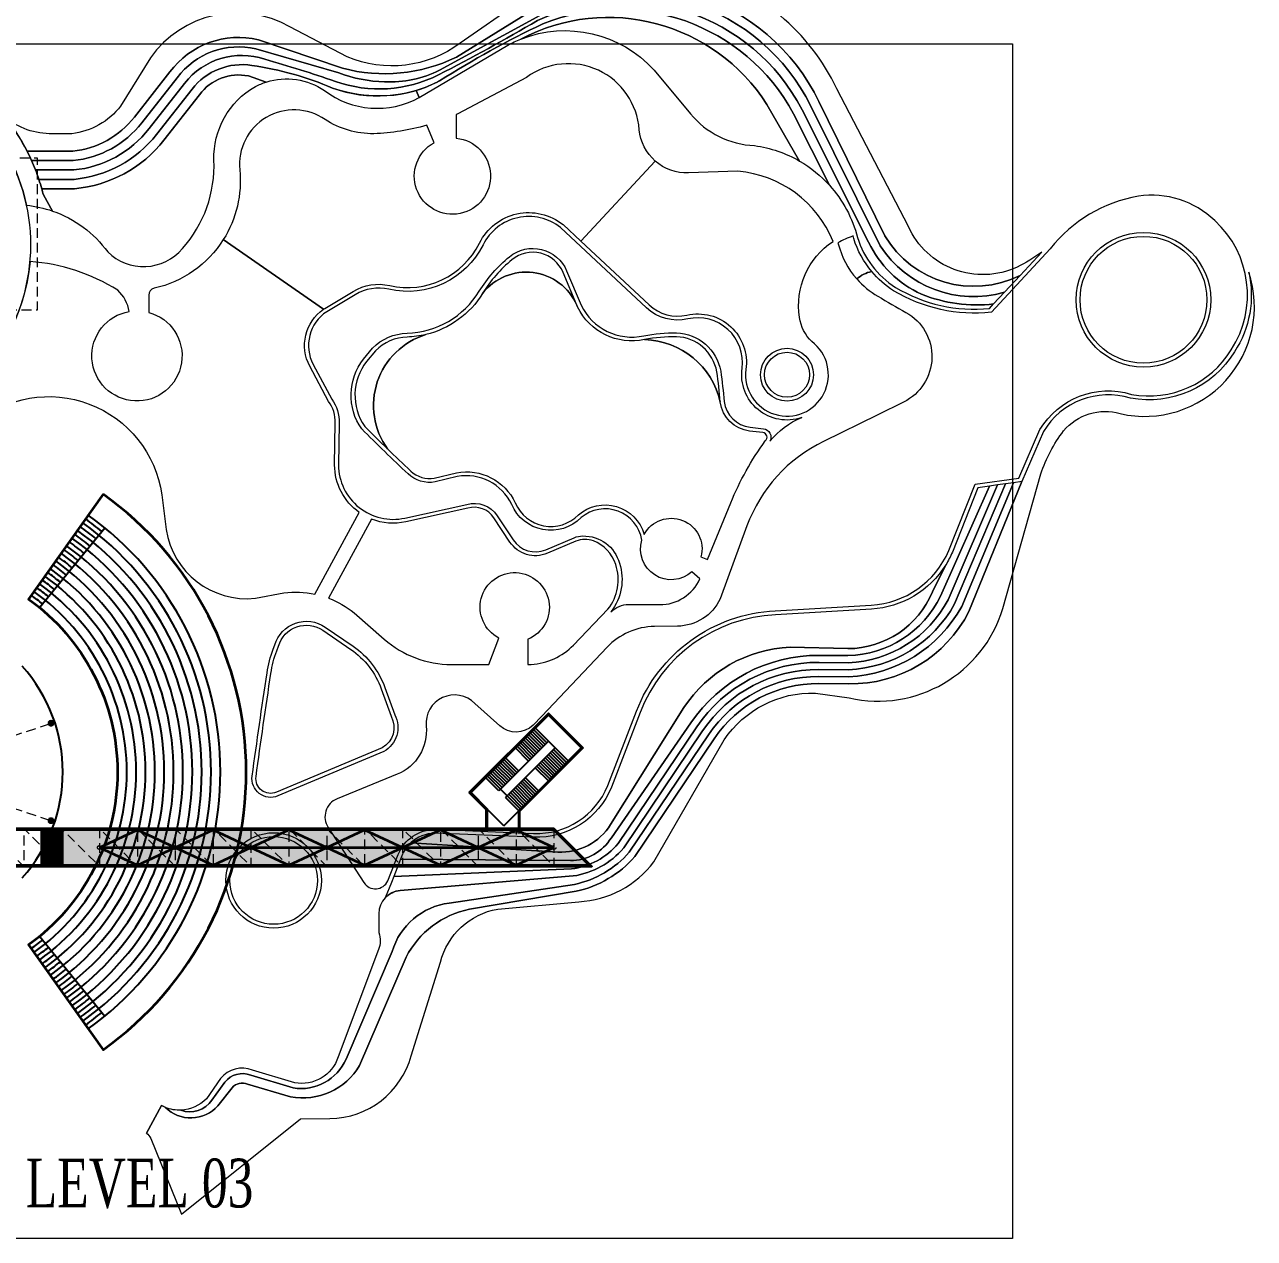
# Model space of a CAD drawing. Header units: inches. Extents: x -1373420 to 1275728, y -1279082 to 1370051.
# Drawn here: x -48233 to -41929, y 9470 to 15690 of the extents above; entities that cross this region are included whole.
import ezdxf

# ---------------------------------------------------------------- set-up
doc = ezdxf.new("R2010")
doc.units = ezdxf.units.IN
doc.header["$LTSCALE"] = 100
doc.header["$MEASUREMENT"] = 0
doc.linetypes.add('DASHED', pattern=[0.75, 0.5, -0.25])
for name, color, linetype, lineweight in [('beam', 40, 'Continuous', 15), ('Building', 250, 'Continuous', 60), ('centerline', 250, 'DASHED', 5), ('COLUMN', 1, 'Continuous', 40), ('WALL', 7, 'Continuous', 35)]:
    doc.layers.add(name, color=color, linetype=linetype, lineweight=lineweight)
doc.layers.add('HS', color=7, linetype='Continuous')
doc.layers.add('text', color=7, linetype='Continuous')
doc.styles.add('TNR', font='times.ttf', dxfattribs={"width": 0.7, "height": 10})

# ---------------------------------------------------------------- blocks, each defined once
blk = doc.blocks.new('A$Cd32af88c')
at = {"layer": 'HS'}
h = blk.add_hatch(color=256, dxfattribs=at)
h.dxf.hatch_style = 1
h.paths.add_polyline_path([(0, 10, 1), (20, 10, 1)])
at = {"layer": 'COLUMN'}
blk.add_circle((10, 10), 10, dxfattribs=at)
blk = doc.blocks.new('A$C284706ac')
at = {"layer": 'COLUMN', "lineweight": 60}
h = blk.add_hatch(color=256, dxfattribs=at)
h.dxf.hatch_style = 1
h.paths.add_polyline_path([(1018.4, 1036.7), (1048.4, 1036.7), (1048.4, 1081.7), (1018.4, 1081.7)])
h.paths.add_polyline_path([(378.4, 1036.7), (408.4, 1036.7), (408.4, 1081.7), (378.4, 1081.7)])
h.paths.add_polyline_path([(698.4, 1036.7), (728.4, 1036.7), (728.4, 1081.7), (698.4, 1081.7)])
h.paths.add_polyline_path([(58.4, 1036.7), (88.4, 1036.7), (88.4, 1081.7), (58.4, 1081.7)])
h.paths.add_polyline_path([(1018.4, 726.7), (1048.4, 726.7), (1048.4, 751.7), (1018.4, 751.7)])
h.paths.add_polyline_path([(58.4, 726.7), (88.4, 726.7), (88.4, 751.7), (58.4, 751.7)])
h.paths.add_polyline_path([(58.4, 406.7), (88.4, 406.7), (88.4, 431.7), (58.4, 431.7)])
h.paths.add_polyline_path([(1018.4, 406.7), (1048.4, 406.7), (1048.4, 431.7), (1018.4, 431.7)])
h.paths.add_polyline_path([(698.4, 121.7), (728.4, 121.7), (728.4, 76.7), (698.4, 76.7)])
h.paths.add_polyline_path([(1018.4, 121.7), (1048.4, 121.7), (1048.4, 76.7), (1018.4, 76.7)])
h.paths.add_polyline_path([(378.4, 121.7), (408.4, 121.7), (408.4, 76.7), (378.4, 76.7)])
h.paths.add_polyline_path([(58.4, 121.7), (88.4, 121.7), (88.4, 76.7), (58.4, 76.7)])
for p, q in [((58.4, 726.7), (88.4, 751.7)), ((1018.4, 751.7), (1048.4, 726.7))]:
    blk.add_line(p, q)
for p in [(-2.7, 739.2), (-2.7, 419.2)]:
    blk.add_point(p)
at = {"layer": 'beam', "lineweight": 25}
for p, q in [((58.4, 1061.7), (1048.4, 1061.7)), ((58.4, 1061.7), (58.4, 96.7)), ((88.4, 1036.7), (378.4, 1036.7)), ((88.4, 1036.7), (88.4, 751.7)), ((378.4, 1036.7), (378.4, 751.7)), ((408.4, 1036.7), (408.4, 751.7)), ((408.4, 1036.7), (698.4, 1036.7)), ((698.4, 1036.7), (698.4, 751.7)), ((728.4, 1036.7), (728.4, 751.7)), ((728.4, 1036.7), (1018.4, 1036.7)), ((1018.4, 1036.7), (1018.4, 751.7)), ((1048.4, 1061.7), (1048.4, 96.7)), ((88.4, 751.7), (378.4, 751.7)), ((88.4, 726.7), (378.4, 726.7)), ((88.4, 726.7), (88.4, 431.7)), ((378.4, 726.7), (378.4, 431.7)), ((408.4, 751.7), (698.4, 751.7)), ((408.4, 726.7), (408.4, 431.7)), ((408.4, 726.7), (698.4, 726.7)), ((698.4, 726.7), (698.4, 431.7)), ((728.4, 751.7), (1018.4, 751.7)), ((728.4, 726.7), (728.4, 431.7)), ((728.4, 726.7), (1018.4, 726.7)), ((1018.4, 726.7), (1018.4, 431.7)), ((88.4, 431.7), (378.4, 431.7)), ((88.4, 406.7), (378.4, 406.7)), ((88.4, 406.7), (88.4, 121.7)), ((378.4, 406.7), (378.4, 121.7)), ((408.4, 431.7), (698.4, 431.7)), ((408.4, 406.7), (408.4, 121.7)), ((408.4, 406.7), (698.4, 406.7)), ((698.4, 406.7), (698.4, 121.7)), ((728.4, 431.7), (1018.4, 431.7)), ((728.4, 406.7), (728.4, 121.7)), ((728.4, 406.7), (1018.4, 406.7)), ((1018.4, 406.7), (1018.4, 121.7)), ((58.4, 96.7), (1048.4, 96.7)), ((88.4, 121.7), (378.4, 121.7)), ((408.4, 121.7), (698.4, 121.7)), ((728.4, 121.7), (1018.4, 121.7))]:
    blk.add_line(p, q, dxfattribs=at)
for points in [[(58.4, 121.7), (58.4, 1036.7)], [(88.4, 1036.7), (88.4, 751.7)], [(378.4, 751.7), (378.4, 1036.7)], [(408.4, 1036.7), (408.4, 751.7)], [(698.4, 751.7), (698.4, 1036.7)], [(728.4, 1036.7), (728.4, 751.7)], [(1018.4, 751.7), (1018.4, 1036.7), (1048.4, 1036.7), (1048.4, 121.7)], [(88.4, 751.7), (378.4, 751.7)], [(88.4, 726.7), (88.4, 431.7)], [(378.4, 726.7), (88.4, 726.7)], [(378.4, 431.7), (378.4, 726.7)], [(408.4, 751.7), (698.4, 751.7)], [(408.4, 726.7), (408.4, 431.7)], [(698.4, 726.7), (408.4, 726.7)], [(698.4, 431.7), (698.4, 726.7)], [(728.4, 751.7), (1018.4, 751.7)], [(1018.4, 726.7), (728.4, 726.7)], [(728.4, 726.7), (728.4, 431.7)], [(1018.4, 431.7), (1018.4, 726.7)], [(88.4, 431.7), (378.4, 431.7)], [(88.4, 406.7), (88.4, 121.7)], [(378.4, 406.7), (88.4, 406.7)], [(378.4, 121.7), (378.4, 406.7)], [(408.4, 431.7), (698.4, 431.7)], [(408.4, 406.7), (408.4, 121.7)], [(698.4, 406.7), (408.4, 406.7)], [(698.4, 121.7), (698.4, 406.7)], [(728.4, 431.7), (1018.4, 431.7)], [(728.4, 406.7), (728.4, 121.7)], [(1018.4, 406.7), (728.4, 406.7)], [(1018.4, 121.7), (1018.4, 406.7)]]:
    blk.add_lwpolyline(points, dxfattribs=at)
at = {"layer": 'centerline'}
for p, q in [((393.4, 1059.2), (303.6, 1327.1)), ((713.4, 1059.2), (803.2, 1327.1)), ((73.4, 1153.7), (73.4, 4.7)), ((393.4, 1153.7), (393.4, 4.7)), ((713.4, 1153.7), (713.4, 4.7)), ((1033.4, 1153.7), (1033.4, 4.7)), ((-13.6, 1059.2), (1120.4, 1059.2)), ((73.4, 739.2), (-194.5, 829)), ((1033.4, 739.2), (1301.3, 829)), ((-13.6, 739.2), (1120.4, 739.2)), ((73.4, 419.2), (-194.5, 329.5)), ((-13.6, 419.2), (1120.4, 419.2)), ((1033.4, 419.2), (1301.3, 329.5)), ((-13.6, 99.2), (1120.4, 99.2)), ((393.4, 99.2), (303.6, -168.7)), ((713.4, 99.2), (803.2, -168.7))]:
    blk.add_line(p, q, dxfattribs=at)
for points in [[(58.4, 1036.7), (88.4, 1036.7), (88.4, 1081.7), (58.4, 1081.7)], [(378.4, 1036.7), (408.4, 1036.7), (408.4, 1081.7), (378.4, 1081.7)], [(698.4, 1036.7), (728.4, 1036.7), (728.4, 1081.7), (698.4, 1081.7)], [(1018.4, 1036.7), (1048.4, 1036.7), (1048.4, 1081.7), (1018.4, 1081.7)], [(58.4, 726.7), (88.4, 726.7), (88.4, 751.7), (58.4, 751.7)], [(1018.4, 726.7), (1048.4, 726.7), (1048.4, 751.7), (1018.4, 751.7)], [(58.4, 406.7), (88.4, 406.7), (88.4, 431.7), (58.4, 431.7)], [(1018.4, 406.7), (1048.4, 406.7), (1048.4, 431.7), (1018.4, 431.7)], [(58.4, 121.7), (88.4, 121.7), (88.4, 76.7), (58.4, 76.7)], [(378.4, 121.7), (408.4, 121.7), (408.4, 76.7), (378.4, 76.7)], [(698.4, 121.7), (728.4, 121.7), (728.4, 76.7), (698.4, 76.7)], [(1018.4, 121.7), (1048.4, 121.7), (1048.4, 76.7), (1018.4, 76.7)]]:
    blk.add_lwpolyline(points, close=True, dxfattribs=at)
at = {"lineweight": 60, "xscale": -1}
for p, rotation in [((313.6, 1337.1), 90), ((-204.5, 339.5), 180), ((793.2, -178.7), 270)]:
    blk.add_blockref('A$Cd32af88c', p, dxfattribs=dict(at, rotation=rotation))
at = {"lineweight": 60}
for p, rotation in [((793.2, 1337.1), 270), ((1311.3, 339.5), 180), ((313.6, -178.7), 90.00000000000001)]:
    blk.add_blockref('A$Cd32af88c', p, dxfattribs=dict(at, rotation=rotation))
blk.add_blockref('A$Cd32af88c', (-204.5, 819), dxfattribs=at)
at = {"lineweight": 60, "xscale": -1}
blk.add_blockref('A$Cd32af88c', (1311.3, 819), dxfattribs=at)
blk = doc.blocks.new('A$Ccdfa7642')
blk.add_line((337.9, 2201.7), (721.3, 2738.9))
at = {"lineweight": 25}
for p, q in [((337.9, 2201.7), (644.7, 2631.5)), ((395.1, 2157.9), (729.6, 2566.4)), ((395.1, 473.5), (729.6, 65)), ((337.9, 429.7), (644.7, 0))]:
    blk.add_line(p, q, dxfattribs=at)
for radius, start, end in [(1568.5, 305.51925, 54.48075), (1592.5, 50.68819, 54.48075), (1616.5, 305.51925, 54.48075), (1496.5, 50.68819, 54.48075), (1520.5, 305.51925, 54.48075), (1544.5, 50.68819, 54.48075), (1424.5, 305.51925, 54.48075), (1448.5, 50.68819, 54.48075), (1472.5, 305.51925, 54.48075), (1328.5, 305.51925, 54.48075), (1352.5, 50.68819, 54.48075), (1376.5, 305.51925, 54.48075), (1400.5, 50.68819, 54.48075), (1256.5, 50.68819, 54.48075), (1280.5, 305.51925, 54.48075), (1304.5, 50.68819, 54.48075), (1184.5, 305.51925, 54.48075), (1208.5, 50.68819, 54.48075), (1232.5, 305.51925, 54.48075), (1112.5, 50.68819, 54.48075), (1136.5, 305.51925, 54.48075), (1160.5, 50.68819, 54.48075), (1112.5, 305.51925, 309.31181), (1160.5, 305.51925, 309.31181), (1208.5, 305.51925, 309.31181), (1256.5, 305.51925, 309.31181), (1304.5, 305.51925, 309.31181), (1352.5, 305.51925, 309.31181), (1400.5, 305.51925, 309.31181), (1448.5, 305.51925, 309.31181), (1496.5, 305.51925, 309.31181), (1544.5, 305.51925, 309.31181), (1592.5, 305.51925, 309.31181)]:
    blk.add_arc((-294.5, 1315.7), radius, start, end, dxfattribs=at)
at = {"layer": 'Building', "lineweight": 35, "flags": 128}
blk.add_lwpolyline([(721.3, 2738.9), (337.9, 2201.7, -0.242298), (794, 1315.7, -0.242298), (337.9, 429.7), (721.3, -107.4, 0.242298), (1454, 1315.7, 0.242298)], format="xyb", close=True, dxfattribs=at)
blk = doc.blocks.new('A$C6dcdb081')
at = {"lineweight": 15}
for p, q in [((4001.1, 1699.4), (3968.7, 1620)), ((2745.2, 414.6), (2822.7, 555.9))]:
    blk.add_line(p, q, dxfattribs=at)
for points in [[(6284.5, 5766.9, 0.457194), (4659.4, 6211.5), (4353.8, 6000, -0.266435), (3774, 5930.5), (3480.1, 6083.1, 0.387757), (2765.5, 5924.5), (2613.1, 5677.2, -0.199125), (2362.4, 5536.2), (2264.1, 5536.2, -0.183793), (2020.3, 5622.2, -0.049629), (2133.3, 5446.2), (2367.5, 5446.2, 0.20229), (2683.9, 5621.7), (2864.9, 5852.4, -0.299221), (3319.7, 6017.1), (3750.7, 5871.6, 0.178843), (4333.9, 5927.8), (4702.7, 6155.2, -0.435907), (6192.9, 5700.5), (6530.5, 5013, 0.391454), (7223.6, 4809.6), (7335.3, 4929.9, -0.043975), (7208.1, 4852, -0.416012), (6651.3, 5060.5)], [(2903, 5823.3, -0.298118), (3306.5, 5970.9), (3731.4, 5848.2, 0.089903), (3966.2, 5802.6, 0.134269), (4247.7, 5861.6), (4727.7, 6123.6, -0.428679), (6149.5, 5679.9), (6507.2, 4962, 0.330773), (7143.7, 4723.5), (7223.6, 4809.6, -0.391454), (6530.5, 5013), (6192.9, 5700.5, 0.435907), (4702.7, 6155.2), (4333.9, 5927.8, -0.178843), (3750.7, 5871.6), (3319.7, 6017.1, 0.299221), (2864.9, 5852.4), (2683.9, 5621.7, -0.20229), (2367.5, 5446.2), (2133.3, 5446.2, -0.012602), (2156.2, 5398.2), (2370, 5398.2, 0.203627), (2721.6, 5592.1)], [(2941.2, 5794.1, -0.320221), (3351.5, 5917.7, -0.012443), (3713.8, 5804.4, 0.205537), (4242.4, 5837.9, 0.015201), (4749.9, 6116.3, -0.402115), (6106.2, 5659.2), (6447.5, 4980.9, 0.179448), (6718.7, 4713.9, 0.124229), (7088.3, 4663.8), (7143.7, 4723.5, -0.330773), (6507.2, 4962), (6149.5, 5679.9, 0.428679), (4727.7, 6123.6), (4247.7, 5861.6, -0.134269), (3966.2, 5802.6, -0.089903), (3731.4, 5848.2), (3306.5, 5970.9, 0.298118), (2903, 5823.3), (2721.6, 5592.1, -0.203627), (2370, 5398.2), (2156.2, 5398.2, -0.012324), (2176.3, 5350.2), (2372.4, 5350.2, 0.20479), (2759.4, 5562.4)], [(2797.2, 5532.8), (2979.3, 5765, -0.272725), (3286.2, 5886, -0.065662), (3699.9, 5769.9, 0.208378), (4248, 5806.6, -0.031843), (4777.5, 6099, -0.381214), (6062.9, 5638.6), (6246.6, 5272.1, -0.12143), (6390.5, 5004.3, 0.177101), (6585.6, 4748.6, 0.16232), (7067.1, 4641.1), (7088.3, 4663.8, -0.124229), (6718.7, 4713.9, -0.179448), (6447.5, 4980.9), (6106.2, 5659.2, 0.402115), (4749.9, 6116.3, -0.015201), (4242.4, 5837.9, -0.205537), (3713.8, 5804.4, 0.012443), (3351.5, 5917.7, 0.320221), (2941.2, 5794.1), (2759.4, 5562.4, -0.20479), (2372.4, 5350.2), (2176.3, 5350.2, -0.012091), (2193.7, 5302.2), (2374.7, 5302.2, 0.205812)], [(4777.5, 6099, 0.031843), (4248, 5806.6, -0.047099), (4128.1, 5758.2), (4143.8, 5721.2), (4597.8, 5990, -0.029498), (4663.7, 6020.8, -0.390288), (5925.7, 5685.8), (6093.9, 5395.7, -0.077842), (6246.6, 5272.1), (6062.9, 5638.6, 0.381214)], [(4663.7, 6020.8, -0.312362), (5347.8, 5862.2), (5533.9, 5638.2, 0.211729), (5862.5, 5475.3, -0.097263), (6093.9, 5395.7), (5925.7, 5685.8, 0.390288)], [(1678.6, 6033), (1363.6, 6017.9, -0.007669), (1364.4, 5910.8, -0.30323), (2130.8, 5169.6, -0.058223), (2264.1, 5140), (2216.9, 5223.1, 0.007619), (2208.6, 5254.2, 0.011898), (2193.7, 5302.2, 0.012091), (2176.3, 5350.2, 0.012324), (2156.2, 5398.2, 0.012602), (2133.3, 5446.2, 0.047064), (2026.9, 5613.7, -0.041741), (1980.3, 5661.7, -0.137817), (1896.6, 5839.6, 0.338412)], [(2834.9, 5503.2), (3017.5, 5735.9, -0.293071), (3267.8, 5832), (3359.7, 5801, -0.22928), (3657.7, 5757.3, 0.295539), (4143.8, 5721.2), (4128.1, 5758.2, -0.159711), (3699.9, 5769.9, 0.065662), (3286.2, 5886, 0.272725), (2979.3, 5765), (2797.2, 5532.8, -0.205812), (2374.7, 5302.2), (2193.7, 5302.2, -0.011898), (2208.6, 5254.2), (2376.9, 5254.2, 0.206721)], [(4219.7, 5490.1), (4182, 5579.3, -0.060219), (3911.2, 5535.7, -0.145195), (3660.9, 5608.7, 0.639512), (3223.5, 5350.5, -0.167417), (3139.4, 4993.3), (3652.3, 4636.3, -0.009341), (3659.4, 4641.1), (3804.9, 4728.3, -0.193537), (3992.3, 4758.2, 0.345988), (4453, 4976, -0.478), (4881.4, 5070.1), (4971.5, 4986), (5353.9, 5396, -0.189959), (5271.1, 5556.3, 0.590933), (4694.1, 5824.8), (4342.3, 5638.7, -0.002037), (4333.8, 5634.8), (4333.8, 5513.3, -6.56023)], [(3091, 5400.4, -0.277585), (3303.6, 5777.7, -0.04399), (3359.7, 5801), (3267.8, 5832, 0.293071), (3017.5, 5735.9), (2834.9, 5503.2, -0.206721), (2376.9, 5254.2), (2208.6, 5254.2, -0.007619), (2216.9, 5223.1), (2264.1, 5140, -0.153087), (2546.8, 4930.3, 0.434565), (2929.4, 4947.2, 0.196696)], [(5777.7, 5343.5), (5523.9, 5335.2, -0.189959), (5353.9, 5396), (4971.5, 4986), (5322.4, 4658.6, 0.248709), (5515.7, 4606.6, -0.526705), (5818.5, 4328.3, 1.743185), (6155.9, 4471.1, -0.161819), (6092.8, 4594.1, -0.29284), (6265.5, 4984.6, 0.27991)], [(5257.5, 2577.4, -0.296596), (5968.6, 3091.3), (6460.5, 3120.2, 0.284055), (6858.3, 3399.6), (6993.7, 3740.5), (7218.2, 3771.7), (7325.7, 4019.8, -0.343362), (7794.4, 4200.6, 0.31044), (8306.4, 4429.3, 0.365841), (8221.9, 5091.1, 0.232447), (7830.1, 5215.6, 0.185421), (7378.5, 4946.9), (7076.7, 4622, -0.164836), (6575.1, 4731.6, -0.076678), (6463.2, 4829.9, 0.131375), (6386.7, 4792.1, 0.081037), (6494.8, 4703, 0.004258), (6638.8, 4620.8, -0.60421), (6626.6, 4160.7), (6495.1, 4095.9), (6216.9, 3959, 0.19547), (5823.7, 3526.3), (5686.6, 3152.3, -0.284145), (5467.5, 3012.7), (5349.4, 3011.1, 0.203004), (5106.6, 2904.5), (4773, 2550.9), (4727.1, 2505, -0.389991), (4556.3, 2502.1), (4428.3, 2616, 0.710499), (4179.4, 2500.8, -0.331748), (4030.4, 2253.7), (3722.7, 2128.1, 0.470693), (3676.7, 1981), (3860, 1699, 0.587243), (3982.7, 1707.3), (4036.1, 1842.8, -0.30618), (4224.2, 1971.8), (4730.3, 1950.9, 0.316758), (5110.1, 2195.5)], [(4451.7, 4728.6, -0.082926), (4606.4, 4905.6, -0.501255), (4899.4, 4833.3), (4973.8, 4657, 0.345495), (5294.8, 4500.6, -0.052415), (5463, 4515.9, -0.352652), (5689.2, 4319.1, -0.013713), (5706.8, 4163.6, 0.3438), (5839.9, 4032.2), (5907.7, 4024.3, -0.526716), (5941.6, 3960.1, -0.131783), (6104.4, 4081.5, -0.560728), (5799.1, 4334, 0.522018), (5520.6, 4587.2, -0.24928), (5308.8, 4644), (4868.3, 5055, 0.477135), (4470.9, 4967.1, -0.345988), (3987.9, 4738.7, 0.193537), (3815.2, 4711.2), (3669.9, 4624.1, 0.389682), (3600.4, 4353.6), (3696, 4175.1, -0.15976), (3733.4, 4053.6), (3729.6, 3838.9, 0.477592), (4070.5, 3566.6), (4387.2, 3636.5, -0.326681), (4543.3, 3578.8), (4625.5, 3454.8, 0.360429), (4792.6, 3404.4), (4937.8, 3465.7, -0.095146), (4982.1, 3475.1, -0.342392), (5170.4, 3334.9, -0.249091), (5126.4, 3086.3, -0.195992), (5218, 3123.9), (5375.8, 3122.9, 0.296774), (5582.4, 3255.5), (5541.1, 3291, -0.759789), (5284.9, 3453.8, 0.583191), (4973.6, 3568.9, -0.534035), (4617.6, 3636.5, 0.338555), (4338.7, 3779.6), (4225, 3751.6, -0.236358), (4086.5, 3792.9, -0.007855), (3848.8, 4023.3, -0.330316), (3858.1, 4381.5), (3904.5, 4437.6, -0.191933), (4081.1, 4514.2, 0.252111)], [(2657.3, 4625.2, 0.155932), (2598.7, 4734.2, 0.120917), (2148.8, 4881.3, -0.218911), (1750.4, 4185.2), (1866.3, 4049.3, -0.591804), (2823.6, 3686.2), (2845.7, 3507.8, 0.398886), (3303.7, 3155.9), (3450, 3183.5, -0.083127), (3608.6, 3176.4), (3836.1, 3595.5, -0.241666), (3709.6, 3839.1), (3713.4, 4054, 0.161452), (3678.9, 4164.5), (3582.8, 4344.2, -0.379422), (3652.3, 4636.3), (3139.4, 4993.3, -0.20001), (2784.9, 4743.9, 0.351675), (2756.7, 4708.8), (2756.7, 4620.6, -9.180606)], [(6371.3, 4998.9, 0.005503), (6367.8, 5012, 0.056888), (6290.2, 4976.6, -0.002232), (6292.1, 4971.5, 0.1182), (6386.7, 4792.1, -0.131375), (6463.2, 4829.9, -0.099479)], [(7511.2, 4685.1, -1), (8201.4, 4685.1, -1)], [(7511.2, 4685.1, -1), (8201.4, 4685.1, -1)], [(7531.2, 4685.1, -1), (8181.4, 4685.1, -1)], [(7531.2, 4685.1, -1), (8181.4, 4685.1, -1)], [(4619.1, 4890.2, 0.082926), (4468.7, 4718.1, -0.565833), (4951.8, 4657.7), (4881, 4825.5, 0.501255)], [(4102.9, 811.7), (4252.2, 1290.2, -0.295639), (4546.6, 1563.2), (4961.2, 1600.6, 0.222943), (5346.9, 1805.5), (5707.1, 2430.3, -0.257758), (6174.4, 2669.8), (6347.5, 2645, 0.392958), (7135.8, 3103.2), (7330.3, 3793.3, -0.082466), (7446.7, 4012.9, -0.300244), (7737.2, 4101.9, 0.584385), (8396.6, 4826.5, -0.200705), (8323.3, 4418.6, -0.31091), (7789.7, 4181.1, 0.343205), (7343.5, 4010.6), (7232.1, 3753.4), (6961.4, 3088.1, -0.288869), (6345.1, 2717.6), (6192.3, 2718.8, 0.251374), (5656.1, 2436.2), (5249.1, 1832.4, -0.161568), (4947.8, 1654.5), (4402.2, 1562.2, 0.227162), (4076.1, 1316.5), (3838.3, 761.4, -0.312734), (3483.6, 600.5), (3263.4, 666.4, 0.340169), (3184.7, 646.9), (3111.3, 554.6, -0.426203), (2842.5, 546.4, -0.028795), (2822.7, 555.9), (2745.2, 414.6, -0.14897), (2767.3, 387.4), (2925.5, 0), (3534.8, 487.4), (3685.7, 489.3, 0.334204)], [(5298.8, 4481, -0.345827), (4955.6, 4648.8), (4951.8, 4657.7, 0.565833), (4468.7, 4718.1, -0.198464), (4177, 4506.9, 0.513098), (3981.3, 3920.9, 0.003906), (4100.2, 3807.5, 0.235157), (4220.9, 3771.2), (4334.6, 3799.1, -0.339627), (4635.9, 3644.7, 0.534883), (4959.5, 3583, -0.547863), (5297.1, 3483.1, -0.888071), (5588, 3367.6), (5622.2, 3353.6), (5740.8, 3644.8, -0.06052), (5917.9, 3962.1, 0.66053), (5905.4, 4004.4), (5837.6, 4012.4, -0.344547), (5686.9, 4161.5, 0.343532)], [(4177, 4506.9, -0.05109), (4081.7, 4494.2, 0.190978), (3919.3, 4424.1), (3873.7, 4369, 0.328361), (3864.1, 4036.2, 0.003906), (3981.3, 3920.9, -0.513098)], [(5462.4, 4495.9, 0.052287), (5298.8, 4481, -0.343532), (5686.9, 4161.5, 0.013718), (5669.5, 4315.9, 0.351889)], [(6164.4, 4301.1, -1), (5893.6, 4301.1, -1)], [(6144.4, 4301.1, -1), (5913.6, 4301.1, -1)], [(4076.1, 1316.5, -0.227162), (4402.2, 1562.2), (4947.8, 1654.5, 0.161568), (5249.1, 1832.4), (5656.1, 2436.2, -0.251374), (6192.3, 2718.8), (6345.1, 2717.6, 0.288869), (6961.4, 3088.1), (7232.1, 3753.4), (7190.9, 3747.7), (6925.3, 3113.8, -0.260822), (6344.3, 2753.6), (6192.6, 2754.8, 0.251381), (5626.2, 2456.3), (5220.5, 1854.4, -0.160485), (4940.2, 1689.7), (4297.2, 1593.6, 0.295408), (4004.4, 1345.8), (3768.9, 794.8, -0.342261), (3497.3, 646.5), (3279.6, 711.6, 0.332065), (3147.2, 676.7), (3080.7, 584.4, -0.342683), (2922.4, 532.5, -0.107131), (2842.5, 546.4, 0.426203), (3111.3, 554.6), (3184.7, 646.9, -0.340169), (3263.4, 666.4), (3483.6, 600.5, 0.312734), (3838.3, 761.4)], [(4297.2, 1593.6), (4940.2, 1689.7, 0.160485), (5220.5, 1854.4), (5626.2, 2456.3, -0.251381), (6192.6, 2754.8), (6344.3, 2753.6, 0.260822), (6925.3, 3113.8), (7190.9, 3747.7), (7149.7, 3742), (6888.4, 3126.8, -0.261819), (6343.4, 2789.6), (6192.9, 2790.8, 0.251387), (5596.4, 2476.4), (5191.9, 1876.5, -0.18438), (4932.4, 1732.6), (4046.7, 1658.1, 0.387876), (3936.7, 1539.3), (3936.1, 1442.2, -0.178603), (3935.5, 1355.1), (3728.4, 805.3, -0.377411), (3505.3, 673.3), (3288.8, 738.1, 0.328291), (3125.6, 694.6), (3052.7, 591.2, -0.193874), (2922.4, 532.5, 0.342683), (3080.7, 584.4), (3147.2, 676.7, -0.332065), (3279.6, 711.6), (3497.3, 646.5, 0.342261), (3768.9, 794.8), (4004.4, 1345.8, -0.295408)], [(4932.4, 1732.6, 0.18438), (5191.9, 1876.5), (5596.4, 2476.4, -0.251387), (6192.9, 2790.8), (6343.4, 2789.6, 0.261819), (6888.4, 3126.8), (7149.7, 3742), (7108.5, 3736.3), (6855.5, 3147.9, -0.267695), (6342.5, 2825.6), (6193.2, 2826.8, 0.251393), (5566.5, 2496.5), (5163.4, 1898.6, -0.189951), (4924, 1768.8), (4013.4, 1730.7), (4001.1, 1699.4), (3968.7, 1620, -0.187145), (4046.7, 1658.1)], [(5163.4, 1898.6), (5566.5, 2496.5, -0.251393), (6193.2, 2826.8), (6342.5, 2825.6, 0.267695), (6855.5, 3147.9), (7108.5, 3736.3), (7067.3, 3730.6), (6816, 3167.1, -0.280663), (6341.5, 2861.6), (6193.5, 2862.8, 0.251374), (5536.7, 2516.7), (5128.6, 1928.9, -0.260804), (4918.5, 1811.3), (4048, 1818.5), (4013.4, 1730.7), (4924, 1768.8, 0.189951)], [(5128.6, 1928.9), (5536.7, 2516.7, -0.251374), (6193.5, 2862.8), (6341.5, 2861.6, 0.280663), (6816, 3167.1), (7067.3, 3730.6), (7008, 3722.3), (6876.8, 3392, -0.03816), (6842.8, 3326.8), (6774.3, 3189.2, -0.303192), (6340.5, 2897.6), (6044.5, 2904.7, 0.241123), (5500.8, 2595.2), (5125, 1997.2, -0.272609), (4853.9, 1854.8), (4100.8, 1902.9, 0.112541), (4054.7, 1835.5), (4048, 1818.5), (4918.5, 1811.3, 0.260804)], [(5036.6, 3449.6, 0.193075), (4947.3, 3448), (4800.4, 3386, -0.360453), (4608.8, 3443.7), (4526.7, 3567.7, 0.328005), (4392.2, 3617.1), (4074.8, 3547.1, -0.149697), (3899.4, 3561.2), (3679.2, 3155.6, -0.078644), (3809.5, 3080.8), (3964.6, 2945.9, 0.181448), (4309.4, 2816.5), (4500.4, 2816.5), (4551.8, 2951.8, -4.545049), (4700.7, 2945.4), (4700.7, 2816.5), (4718.3, 2816.5, 0.187047), (4933.7, 2915.9), (5111.2, 3099.4, 0.247991), (5151.4, 3328.8, 0.227387)], [(5125, 1997.2), (5500.8, 2595.2, -0.241123), (6044.5, 2904.7), (6340.5, 2897.6, 0.303192), (6774.3, 3189.2), (6842.8, 3326.8, -0.243409), (6461.7, 3100.2), (5969.7, 3071.3, 0.296629), (5276.1, 2570.2), (5128.7, 2188.2, -0.316871), (4729.5, 1930.9), (4223.9, 1951.8, 0.186526), (4100.8, 1902.9), (4853.9, 1854.8, 0.272609)], [(3287.2, 2244.8, -0.00239), (3363.3, 2773.7, -0.053783), (3394.7, 2894.1), (3403.5, 2917.2, -0.506385), (3661, 3008.1), (3804.3, 2910.3, -0.154863), (3967.6, 2698.3), (4018.3, 2558.8, -0.40496), (3962.1, 2370.6), (3419.5, 2143.1, -0.581159)], [(3307.1, 2242.1, -0.00239), (3383.1, 2770.8, -0.053783), (3413.4, 2887), (3422.4, 2910.8, -0.50778), (3649.7, 2991.5), (3793, 2893.9, -0.154809), (3948.8, 2691.4), (4000, 2550.7, -0.40534), (3953.3, 2388.5), (3411.7, 2161.5, -0.581159)], [(3152.6, 1709.7, -1), (3641.9, 1709.7, -1)], [(3172.6, 1709.7, -1), (3621.9, 1709.7, -1)]]:
    blk.add_lwpolyline(points, format="xyb", close=True, dxfattribs=at)
blk.add_lwpolyline([(1750.4, 4185.2, 0.662976), (1364.4, 5910.8, 0.007669)], format="xyb", dxfattribs=at)
at = {"linetype": 'DASHED', "lineweight": 15, "flags": 128}
for points in [[(1945.4, 5412), (2185.4, 5412), (2185.4, 4632), (1945.4, 4632)], [(1727.8, 1781.6), (5028.7, 1781.6), (4834.5, 1975.8), (1922, 1975.8)], [(1727.8, 1781.6), (5028.7, 1781.6), (4834.5, 1975.8), (1922, 1975.8)]]:
    blk.add_lwpolyline(points, close=True, dxfattribs=at)
blk.add_lwpolyline([(4834.5, 1975.8), (4834.5, 1781.6), (4640.3, 1975.8), (4640.3, 1781.6), (4446.2, 1975.8), (4446.2, 1781.6), (4252, 1975.8), (4252, 1781.6), (4057.8, 1975.8), (4057.8, 1781.6), (3863.7, 1975.8), (3863.7, 1781.6), (3669.5, 1975.8), (3669.5, 1781.6), (3475.3, 1975.8), (3475.3, 1781.6), (3281.2, 1975.8), (3281.2, 1781.6), (3087, 1975.8), (3087, 1781.6), (2892.8, 1975.8), (2892.8, 1781.6), (2698.7, 1975.8), (2698.7, 1781.6), (2504.5, 1975.8), (2504.5, 1781.6), (2310.3, 1975.8), (2310.3, 1781.6), (2116.2, 1975.8), (2116.2, 1781.6), (1922, 1975.8), (1922, 1781.6)], dxfattribs=at)
at = {"lineweight": 15}
blk.add_blockref('A$Ccdfa7642', (1802.6, 949.9), dxfattribs=at)

msp = doc.modelspace()

# ---------------------------------------------------------------- hatches: boundary and pattern name
at = {"layer": 'HS', "lineweight": 60, "true_color": 0xfeeab9}
h = msp.add_hatch(color=254, dxfattribs=at)
h.dxf.hatch_style = 1
h.paths.add_polyline_path([(-45522.18, 11564.13), (-48038.72, 11564.13), (-48038.72, 11382.55), (-45340.6, 11382.55)])

# ---------------------------------------------------------------- linework, layer by layer
msp.add_line((-48213.64, 12746.27), (-47830.2, 13283.46))
at = {"lineweight": 25}
msp.add_line((-48213.64, 12746.27), (-47906.89, 13176.02), dxfattribs=at)
at = {"lineweight": 0}
msp.add_lwpolyline([(-51600.88, 15591.87), (-43168.33, 15591.87), (-43168.33, 9470.25), (-51600.88, 9470.25)], close=True, dxfattribs=at)
at = {"lineweight": 25, "flags": 128}
msp.add_lwpolyline([(-47830.2, 13283.46), (-48213.64, 12746.27, -0.2422984), (-47757.52, 11860.29, -0.2422984), (-48213.64, 10974.32), (-47830.2, 10437.13, 0.2422984), (-47097.52, 11860.29, 0.2422984)], format="xyb", close=True, dxfattribs=at)
msp.add_arc((-48846.05, 11860.29), 808.53, 317.909689, 42.090311)
at = {"layer": 'Building', "lineweight": 25}
for p, q in [((-45658.16, 12043.27), (-45590.28, 11975.39)), ((-45649.67, 12051.76), (-45581.79, 11983.88)), ((-45641.19, 12060.24), (-45573.31, 11992.36)), ((-45632.7, 12068.73), (-45564.82, 12000.85)), ((-45624.22, 12077.22), (-45556.34, 12009.33)), ((-45547.85, 12017.82), (-45615.73, 12085.7)), ((-45649.67, 11915.99), (-45717.56, 11983.88)), ((-45709.07, 11992.36), (-45641.19, 11924.48)), ((-45632.7, 11932.97), (-45700.59, 12000.85)), ((-45692.1, 12009.33), (-45624.22, 11941.45)), ((-45683.61, 12017.82), (-45615.73, 11949.94)), ((-45675.13, 12026.3), (-45607.25, 11958.42)), ((-45666.64, 12034.79), (-45598.76, 11966.91)), ((-45513.91, 11983.88), (-45446.03, 11915.99)), ((-45785.44, 11915.99), (-45717.56, 11848.11)), ((-45776.95, 11924.48), (-45709.07, 11856.6)), ((-45700.59, 11865.08), (-45768.47, 11932.97)), ((-45581.79, 11915.99), (-45513.91, 11848.11)), ((-45573.31, 11924.48), (-45505.42, 11856.6)), ((-45564.82, 11932.97), (-45496.94, 11865.08)), ((-45556.34, 11941.45), (-45488.45, 11873.57)), ((-45547.85, 11949.94), (-45479.97, 11882.05)), ((-45539.37, 11958.42), (-45471.48, 11890.54)), ((-45530.88, 11966.91), (-45463, 11899.02)), ((-45522.39, 11975.39), (-45454.51, 11907.51)), ((-45844.84, 11856.6), (-45776.95, 11788.72)), ((-45836.35, 11865.08), (-45768.47, 11797.2)), ((-45827.86, 11873.57), (-45759.98, 11805.69)), ((-45819.38, 11882.05), (-45751.5, 11814.17)), ((-45810.89, 11890.54), (-45743.01, 11822.66)), ((-45802.41, 11899.02), (-45734.53, 11831.14)), ((-45793.92, 11907.51), (-45726.04, 11839.63)), ((-45615.73, 11882.05), (-45547.85, 11814.17)), ((-45607.25, 11890.54), (-45539.37, 11822.66)), ((-45598.76, 11899.02), (-45530.88, 11831.14)), ((-45590.28, 11907.51), (-45522.39, 11839.63)), ((-45802.41, 11763.26), (-45870.29, 11831.14)), ((-45861.81, 11839.63), (-45793.92, 11771.74)), ((-45785.44, 11780.23), (-45853.32, 11848.11)), ((-45700.59, 11797.2), (-45632.7, 11729.32)), ((-45692.1, 11805.69), (-45624.22, 11737.8)), ((-45683.61, 11814.17), (-45615.73, 11746.29)), ((-45675.13, 11822.66), (-45607.25, 11754.77)), ((-45666.64, 11831.14), (-45598.76, 11763.26)), ((-45776.95, 11585.07), (-45946.66, 11754.77)), ((-45759.98, 11737.8), (-45793.92, 11771.74)), ((-45768.47, 11729.32), (-45700.59, 11661.44)), ((-45759.98, 11737.8), (-45692.1, 11669.92)), ((-45751.5, 11746.29), (-45683.61, 11678.41)), ((-45743.01, 11754.77), (-45675.13, 11686.89)), ((-45734.53, 11763.26), (-45666.64, 11695.38)), ((-45726.04, 11771.74), (-45658.16, 11703.86)), ((-45717.56, 11780.23), (-45649.67, 11712.35)), ((-45709.07, 11788.72), (-45641.19, 11720.83))]:
    msp.add_line(p, q, dxfattribs=at)
at = {"layer": 'Building', "lineweight": 30, "flags": 128}
for points in [[(-45695.59, 11571.44), (-45695.59, 11659.37), (-45371.07, 11983.88), (-45547.85, 12160.65), (-45953.73, 11754.77), (-45866.81, 11667.85), (-45866.81, 11571.44)], [(-45700.59, 11571.44), (-45700.59, 11661.44), (-45378.14, 11983.88), (-45547.85, 12153.58), (-45946.66, 11754.77), (-45861.81, 11669.92), (-45861.81, 11571.44)], [(-48381.05, 11376.26), (-45325.41, 11376.26), (-45519.58, 11570.43), (-48361.05, 11570.43)], [(-48381.05, 11382.55), (-45340.6, 11382.55), (-45522.18, 11564.13), (-48361.05, 11564.13)], [(-48146.72, 11382.55), (-48146.72, 11564.13)], [(-48134.72, 11382.55), (-48134.72, 11564.13)], [(-48122.72, 11382.55), (-48122.72, 11564.13)], [(-48110.72, 11382.55), (-48110.72, 11564.13)], [(-48098.72, 11382.55), (-48098.72, 11564.13)], [(-48086.72, 11382.55), (-48086.72, 11564.13)], [(-48074.72, 11382.55), (-48074.72, 11564.13)], [(-48062.72, 11382.55), (-48062.72, 11564.13)], [(-48050.72, 11382.55), (-48050.72, 11564.13)], [(-48038.72, 11382.55), (-48038.72, 11564.13)]]:
    msp.add_lwpolyline(points, dxfattribs=at)
at = {"layer": 'Building', "lineweight": 25, "flags": 128}
for points in [[(-45776.95, 11585.07), (-45378.14, 11983.88), (-45547.85, 12153.58), (-45946.66, 11754.77)], [(-45768.47, 11729.32), (-45513.91, 11983.88), (-45547.85, 12017.82), (-45802.41, 11763.26)]]:
    msp.add_lwpolyline(points, dxfattribs=at)
at = {"layer": 'centerline'}
for centre in [(-47849.59, 11473.34), (-47461.26, 11473.34), (-47072.92, 11473.34), (-46684.59, 11473.34), (-46296.25, 11473.34), (-45907.91, 11473.34), (-45519.58, 11473.34), (-45519.58, 11473.34), (-45519.58, 11473.34)]:
    msp.add_circle(centre, 10, dxfattribs=at)
at = {"layer": 'WALL'}
for p, q in [((-47849.59, 11473.34), (-47655.43, 11564.13)), ((-47655.43, 11564.13), (-47461.26, 11473.34)), ((-47461.26, 11473.34), (-47267.09, 11564.13)), ((-47267.09, 11564.13), (-47072.92, 11473.34)), ((-47072.92, 11473.34), (-46878.75, 11564.13)), ((-46878.75, 11564.13), (-46684.59, 11473.34)), ((-46684.59, 11473.34), (-46490.42, 11564.13)), ((-46490.42, 11564.13), (-46296.25, 11473.34)), ((-46296.25, 11473.34), (-46102.08, 11564.13)), ((-46102.08, 11564.13), (-45907.91, 11473.34)), ((-45907.91, 11473.34), (-45713.74, 11564.13)), ((-45713.74, 11564.13), (-45519.58, 11473.34)), ((-47849.59, 11473.34), (-47461.26, 11473.34)), ((-47849.59, 11473.34), (-47655.43, 11382.55)), ((-47849.59, 11473.34), (-47461.26, 11473.34)), ((-47655.43, 11382.55), (-47461.26, 11473.34)), ((-47461.26, 11473.34), (-47072.92, 11473.34)), ((-47461.26, 11473.34), (-47267.09, 11382.55)), ((-47461.26, 11473.34), (-47072.92, 11473.34)), ((-47267.09, 11382.55), (-47072.92, 11473.34)), ((-47072.92, 11473.34), (-46684.59, 11473.34)), ((-47072.92, 11473.34), (-46878.75, 11382.55)), ((-47072.92, 11473.34), (-46684.59, 11473.34)), ((-46878.75, 11382.55), (-46684.59, 11473.34)), ((-46684.59, 11473.34), (-46296.25, 11473.34)), ((-46684.59, 11473.34), (-46490.42, 11382.55)), ((-46684.59, 11473.34), (-46296.25, 11473.34)), ((-46490.42, 11382.55), (-46296.25, 11473.34)), ((-46296.25, 11473.34), (-45907.91, 11473.34)), ((-46296.25, 11473.34), (-46102.08, 11382.55)), ((-46296.25, 11473.34), (-45907.91, 11473.34)), ((-46102.08, 11382.55), (-45907.91, 11473.34)), ((-45907.91, 11473.34), (-45519.58, 11473.34)), ((-45907.91, 11473.34), (-45713.74, 11382.55)), ((-45907.91, 11473.34), (-45519.58, 11473.34)), ((-45713.74, 11382.55), (-45519.58, 11473.34))]:
    msp.add_line(p, q, dxfattribs=at)

# ---------------------------------------------------------------- block references
msp.add_blockref('A$C6dcdb081', (-50354.09, 9594.67))
at = {"layer": 'COLUMN', "lineweight": 60}
msp.add_blockref('A$C284706ac', (-49399.45, 11281.06), dxfattribs=at)
msp.add_blockref('A$C284706ac', (-49399.45, 11281.06), dxfattribs=at)

# ---------------------------------------------------------------- texts
at = {"layer": 'text', "insert": (-51576.02, 9879.03), "char_height": 250, "attachment_point": 1, "style": 'TNR'}
msp.add_mtext_dynamic_manual_height_columns('SCHEMATIC FLOOR PLAN, LEVEL 03', width=40740.2165, gutter_width=25, heights=[0], dxfattribs=at)

doc.saveas('drawing.dxf')
